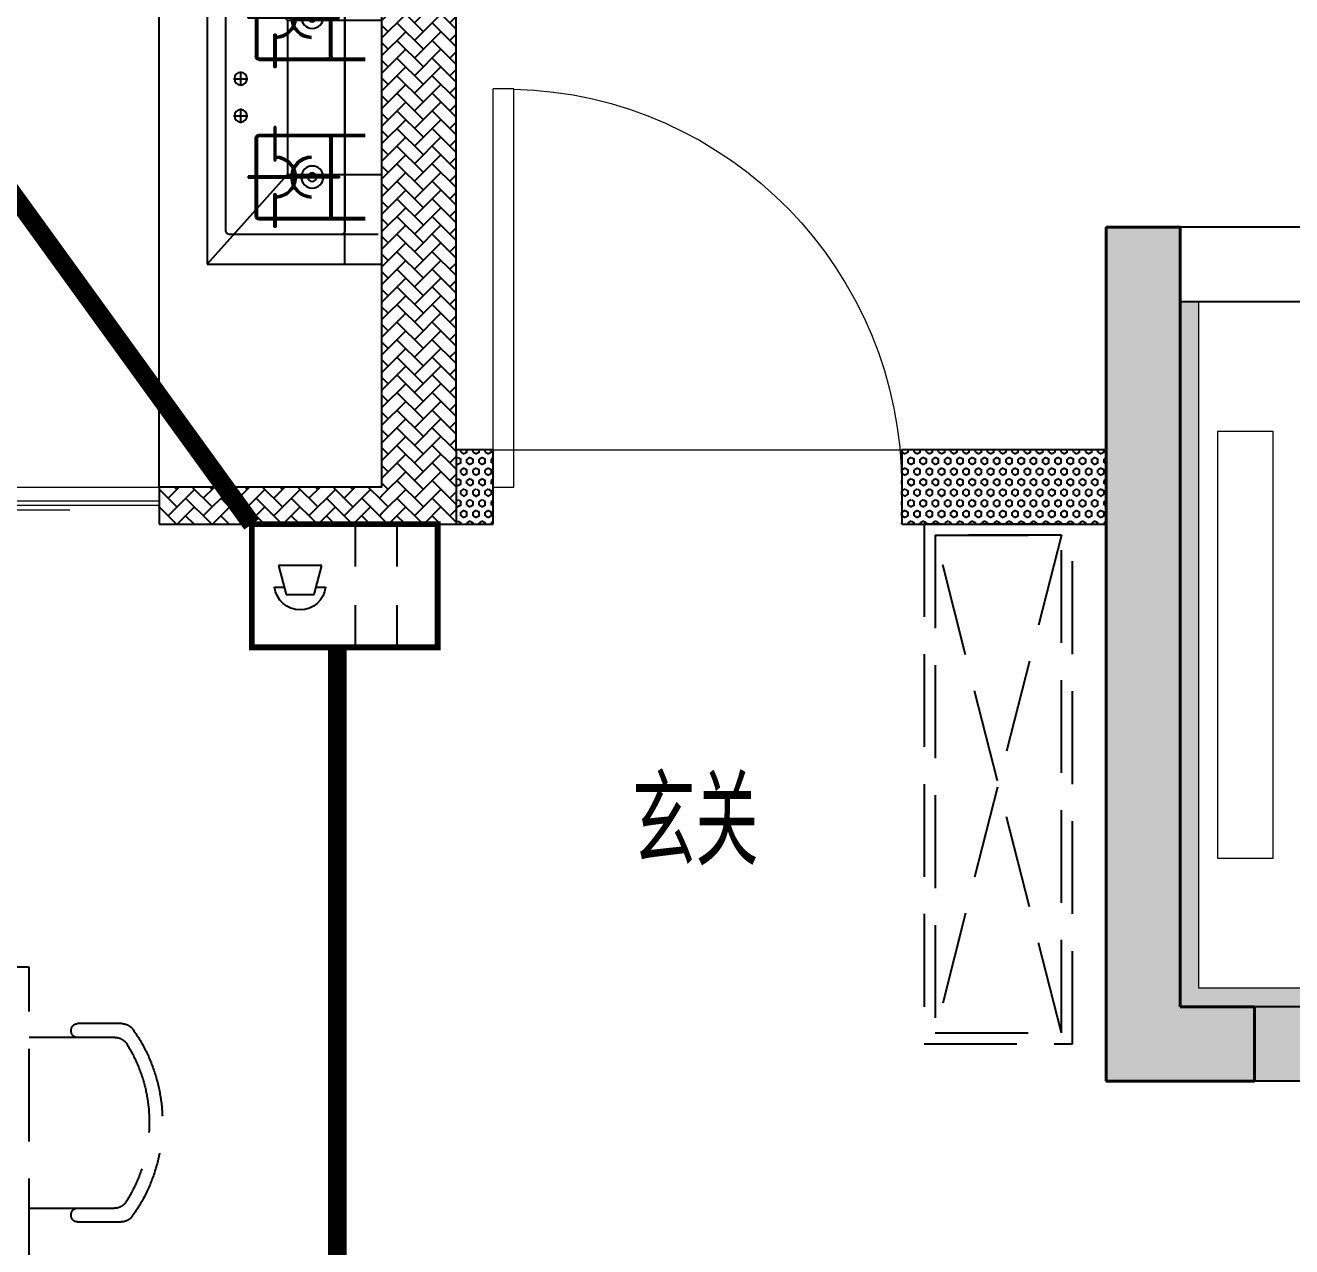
# Model space of a CAD drawing. Extents: x 3753737 to 4713801, y -857380 to 24339.
# Drawn here: x 4242353 to 4245763, y -792982 to -789692 of the extents above; entities that cross this region are included whole.
import ezdxf
from ezdxf.enums import TextEntityAlignment as Align

# ---------------------------------------------------------------- set-up
doc = ezdxf.new("R2010")
doc.units = 0
doc.header["$LTSCALE"] = 1000
doc.header["$MEASUREMENT"] = 0
doc.linetypes.add('A户型$0$DASH', pattern=[0.35, 0.25, -0.1])
doc.layers.get('0').update_dxf_attribs({"linetype": 'CONTINUOUS'})
for name, color, linetype in [('!!电气', 1, 'CONTINUOUS'), ('5fur', 175, 'CONTINUOUS'), ('EQUIP-安防', 3, 'CONTINUOUS'), ('LVTRY', 252, 'CONTINUOUS'), ('WALL', 252, 'CONTINUOUS'), ('WIRE-照明', 2, 'CONTINUOUS'), ('保温', 6, 'CONTINUOUS'), ('建筑-排气道', 252, 'CONTINUOUS')]:
    doc.layers.add(name, color=color, linetype=linetype)
for name, color, linetype, lineweight in [('3.5方案汇报，与郭总、侯月琴确定户型_t8$0$STAIR', 2, 'CONTINUOUS', 18), ('COLUMN', 252, 'CONTINUOUS', 40), ('PUB_HATCH', 8, 'CONTINUOUS', 9), ('PUB_TEXT', 7, 'CONTINUOUS', 20), ('WINDOW', 146, 'CONTINUOUS', 20), ('填充', 251, 'CONTINUOUS', 5), ('平面-空调预留孔', 252, 'CONTINUOUS', 15), ('立面-洞口示意', 252, 'CONTINUOUS', 13)]:
    doc.layers.add(name, color=color, linetype=linetype, lineweight=lineweight)
doc.styles.add('_TEL_DIM', font='SIMPLEX', dxfattribs={"width": 0.8, "height": 3.5, "bigfont": 'HZTXT'})
doc.styles.add('DIM_FONT', font='SIMPLEX', dxfattribs={"width": 0.7, "bigfont": 'GBCBIG'})
doc.styles.get("Standard").update_dxf_attribs({"font": 'gbenor.shx', "bigfont": 'gbcbig.shx'})
pattern_1 = [(90, (0, 0), (-16.49778, 1.010197673501861e-15), [9.525, -19.05]), (210, (0, 0), (8.248889999999996, -14.28749658604684), [9.525, -19.05]), (150, (5.83238038093927e-16, 9.525), (-8.248890000000003, -14.28749658604684), [9.525, -19.05])]
pattern_2 = [(45, (0, 0), (0, 47.41575231924514), [100.584, -33.528]), (135, (23.70786, 23.70786), (3.05311331771918e-15, 47.41575231924513), [100.584, -33.528])]

# ---------------------------------------------------------------- blocks, each defined once
blk = doc.blocks.new('dfgdfgsf')
at = {"layer": '5fur', "color": 252, "linetype": 'A户型$0$DASH'}
for p, q in [((2092291.533499984, -1252357.542387553), (2092411.453266368, -1252357.542387553)), ((2092428.013266368, -1252378.292469392), (2092428.013266368, -1252374.612469392)), ((2092309.426789955, -1252394.852469392), (2092541.574587486, -1252394.852469392)), ((2092541.574587486, -1252854.852469392), (2092311.389874803, -1252854.852469392)), ((2092411.453266368, -1252891.652469392), (2092293.381530715, -1252891.652469392)), ((2092428.013266368, -1252875.092469392), (2092428.013266368, -1252871.412469392))]:
    blk.add_line(p, q, dxfattribs=at)
for points in [[(2089731.574593927, -1252412.189162764), (2089731.574593927, -1251012.189169037), (2090131.576491032, -1251012.189169037), (2090131.576491032, -1252412.189162764)], [(2089761.574593927, -1252382.189162764), (2089761.574593927, -1251042.189169037), (2090101.576491032, -1251042.189169037), (2090101.576491032, -1252382.189162764)], [(2092541.574587486, -1252205.039727125), (2093441.574587486, -1252205.039727125), (2093441.574587486, -1254425.039727125), (2092541.574587486, -1254425.039727125)]]:
    blk.add_lwpolyline(points, close=True, dxfattribs=at)
blk.add_lwpolyline([(2089761.574593927, -1252382.189162764), (2090101.576491032, -1251042.189169037), (2089761.574593927, -1251042.189169037), (2090101.576491032, -1252382.189162764)], dxfattribs=at)
for centre, radius, start, end in [((2092616.821769427, -1252623.295752064), 434.5839883125198, 144.8602936227334, 215.5995607798544), ((2092291.533499984, -1252394.342387554), 36.8, 90, 144.8602936227334), ((2092410.549405145, -1252374.986860969), 17.46787387877194, 1.228123127383116, 87.03395093603103), ((2092411.453266368, -1252378.292469392), 16.56, 270, 0), ((2092616.821769427, -1252623.295752064), 399.0413852635766, 148.058807733434, 212.5233636423179), ((2092309.426789955, -1252431.652469392), 36.8, 90, 148.058807733434), ((2092311.389874803, -1252818.052469392), 36.8, 212.5233636423179, 270), ((2092411.453266368, -1252871.412469392), 16.56, 0, 90), ((2092293.381530715, -1252854.852469392), 36.8, 215.5995607798544, 270), ((2092411.453266368, -1252875.092469392), 16.56, 270, 0)]:
    blk.add_arc(centre, radius, start, end, dxfattribs=at)
blk = doc.blocks.new('GDGDGRD')
at = {"layer": 'PUB_HATCH'}
blk.add_hatch(color=256, dxfattribs=at).paths.add_polyline_path([(434266.5562398317, 293615.3592016752), (434266.5562408888, 291515.3631070085), (434066.556241021, 291515.3631070085), (434066.556241021, 291315.3631070085), (434466.556241021, 291315.3631070085), (434466.5562398317, 293415.3592016752), (434466.5562397161, 293415.3592017007), (434466.556239716, 293615.3590615008)])
at = {"layer": 'COLUMN', "color": 252}
for p, q in [((434266.5562398317, 293615.3592016752), (434266.5562408888, 291515.3631070085)), ((434466.556239716, 293615.3590615008), (434266.5562398317, 293615.3592016752)), ((434466.5562397161, 293415.3592017007), (434466.556239716, 293615.3590615008)), ((434466.556241021, 291315.3631070085), (434466.5562398317, 293415.3592016752)), ((434466.5562398317, 293415.3592016752), (434466.5562397161, 293415.3592017007)), ((434266.5562408888, 291515.3631070085), (434066.556241021, 291515.3631070085)), ((434066.556241021, 291515.3631070085), (434066.556241021, 291315.3631070085)), ((434066.556241021, 291315.3631070085), (434466.556241021, 291315.3631070085))]:
    blk.add_line(p, q, dxfattribs=at)
blk = doc.blocks.new('A-Kitchen-7')
at = {"layer": 'LVTRY'}
for p, q in [((-518.6581278588565, 779.725278688129), (-7.244008776673581, 834.3051076843403)), ((-3.585880917788018, 810.5855355854728), (-515, 756.005706589378)), ((-7.244008776673581, 834.3051076843403), (-3.585880917788018, 810.5855355854728)), ((-515, 756.005706589378), (-518.6581278588565, 779.725278688129)), ((-29.12075551546877, 766.9560861630598), (-35.20590834700852, 806.4126680237241)), ((515, 780), (-5.820766091346741e-11, 780)), ((0, 756.005706589378), (-5.820766091346741e-11, 780)), ((515, 756.005706589378), (515, 780)), ((515, 756.005706589378), (-515, 756.005706589378)), ((-515, 756.005706589378), (-515, 40)), ((-485.6368437646597, 760.5342107040924), (-484.9384396369278, 756.005706589378)), ((-29.12075551543967, 766.9560861630598), (-112.0975807690556, 756.005706589378)), ((515, 40), (515, 756.005706589378)), ((-515, 40), (515, 40))]:
    blk.add_line(p, q, dxfattribs=at)
blk.add_lwpolyline([(-468.9430810984049, 40), (-468.9430810984049, 0), (468.9430810984049, 0), (468.9430810984632, 40)], close=True, dxfattribs=at)
blk = doc.blocks.new('rtyg7uyhg')
at = {"layer": 'LVTRY'}
for p, q in [((193590.3031336021, 45458.1133254503), (193590.3030643982, 45069.47696181395)), ((194234.6213208837, 45488.79502889935), (193620.9849572473, 45488.79513816872)), ((194265.3030643982, 45069.47684161765), (194265.3031336021, 45458.113205254)), ((193896.3984467548, 45429.87059594441), (193857.5823896687, 45326.26016876537)), ((193925.7802168131, 45440.40881343969), (193940.0533153456, 45432.16822680717)), ((193682.3485790417, 45406.97694542356), (193887.8216881326, 45406.97690883528)), ((193875.2965560293, 45316.03289288385), (193945.6178257855, 45401.45376218002)), ((194111.8940335871, 45406.97686893496), (194173.2576699507, 45406.97685800815)), ((193620.9848935069, 45130.84059271414), (193620.9849317512, 45345.61331998683)), ((193857.5823896687, 45326.26016876537), (193875.2965560293, 45316.03289288385)), ((194009.6212953876, 45345.61325078298), (194009.6212571432, 45130.84052351015)), ((194050.5303480524, 45130.84051622554), (194050.5303862967, 45345.61324349836)), ((194234.6212953876, 45345.61321071758), (194234.6212571432, 45130.84048344476)), ((193948.2576098526, 45069.47689807355), (193682.3485189436, 45069.47694542356)), ((194173.2576098526, 45069.47685800816), (194111.893973489, 45069.47686893508)), ((193620.9848771165, 45038.79513816872), (194234.621240753, 45038.79502889935))]:
    blk.add_line(p, q, dxfattribs=at)
for centre, radius in [((193866.4394935961, 45437.65873082454), 20.45454545454545), ((193989.1667663234, 45437.6587089707), 20.45454545454545), ((194070.9849481416, 45437.65869440146), 20.45454545454545), ((193815.3030944472, 45238.22692174855), 25.56818181818182), ((194137.4621853563, 45238.2268643822), 25.56818181818182)]:
    blk.add_circle(centre, radius, dxfattribs=at)
for centre, radius, start, end in [((193620.9849517839, 45458.11331998683), 30.68181818181818, 89.99998979807194, 179.9999897972382), ((194234.6213154203, 45458.11321071746), 30.68181818181818, 359.9999897972382, 89.99998979807194), ((193915.5529409315, 45422.69466753349), 20.45454545454545, 59.99998980057491, 159.4623117970261), ((193929.8260394641, 45414.45408090108), 20.45454545454545, 320.5376677968172, 59.99998980057491), ((193682.3485681149, 45345.61330905991), 61.36363636363636, 89.99998979807194, 179.9999897972382), ((193948.2576590239, 45345.6132617099), 61.36363636363636, 359.9999897972382, 89.99998979807194), ((194111.8940226603, 45345.61323257144), 61.36363636363636, 89.99998979807194, 179.9999897972382), ((194173.2576590239, 45345.6132216445), 61.36363636363636, 359.9999897972382, 89.99998979807194), ((193682.3485298705, 45130.84058178721), 61.36363636363636, 179.9999897972382, 269.9999897980719), ((193948.2576207797, 45130.8405344372), 61.36363636363636, 269.9999897980719, 359.9999897972382), ((194111.893984416, 45130.84050529861), 61.36363636363636, 179.9999897972382, 269.9999897980719), ((194173.2576207797, 45130.84049437181), 61.36363636363636, 269.9999897980719, 359.9999897972382), ((193620.9848825799, 45069.47695635049), 30.68181818181818, 179.9999897972382, 269.9999897980719), ((194234.6212462163, 45069.47684708112), 30.68181818181818, 269.9999897980719, 359.9999897972382)]:
    blk.add_arc(centre, radius, start, end, dxfattribs=at)
at = {"layer": 'LVTRY', "style": 'DIM_FONT', "width": 0.8, "flags": 9}
for tag in ['XSIZE', 'YSIZE']:
    blk.add_attdef(tag, (193927.8031388824, 45487.7665121054), '', height=0.5, rotation=89.99998979807198, dxfattribs=at)
blk = doc.blocks.new('FRSDFDGDGDRGDR')
at = {"layer": '平面-空调预留孔', "color": 252}
for p, q in [((699612.3179923807, 775043.9561356568), (699612.3179923807, 775441.1561356868)), ((699618.9179923869, 775447.756135683), (699746.3179923192, 775447.756135683)), ((699746.3179923192, 775447.756135683), (699746.3179923192, 775355.3561357355)), ((699719.9179922946, 775342.156135743), (699719.9179922946, 775142.9561356006)), ((699726.5179923008, 775348.7561357393), (699739.7179923131, 775348.7561357393)), ((699726.5179923008, 775136.3561356043), (699739.7179923131, 775136.3561356043)), ((699746.3179923192, 775129.7561356081), (699746.3179923192, 775037.3561356605)), ((699746.3179923192, 775037.3561356605), (699618.9179923869, 775037.3561356605))]:
    blk.add_line(p, q, dxfattribs=at)
blk.add_lwpolyline([(699766.1179923377, 775166.7161355871), (699792.5179923623, 775153.5161355946), (699792.5179923623, 775057.1561356493), (699766.1179923377, 775043.9561356568), (699766.1179923377, 775017.5561356718), (699618.9179923869, 775017.5561356718, -0.4142135623730951), (699592.5179923623, 775043.9561356568), (699592.5179923623, 775441.1561356868, -0.4142135623730951), (699618.9179923869, 775467.5561356718), (699766.1179923377, 775467.5561356718), (699766.1179923377, 775441.1561356868), (699792.5179923623, 775427.9561356943), (699792.5179923623, 775331.596135749), (699766.1179923377, 775318.3961357565)], format="xyb", close=True, dxfattribs=at)
for centre, radius in [((699739.7179923131, 775331.596135749), 10.55999999400228), ((699739.7179923131, 775243.1561357992), 15.83999999100342), ((699739.7179923131, 775153.5161355946), 10.55999999400228)]:
    blk.add_circle(centre, radius, dxfattribs=at)
for centre, radius, start, end in [((699618.917992382, 775441.1561356819), 6.600000001199078, 89.99999995997936, 179.9999999533093), ((699726.5179922959, 775342.1561357381), 6.600000001199078, 89.99999995997936, 179.9999999533093), ((699739.717992318, 775355.3561357405), 6.600000001206354, 269.9999999599793, 359.9999999533093), ((699726.5179922959, 775142.9561356056), 6.600000001199078, 180.0000000400206, 270.0000000533608), ((699739.717992318, 775129.7561356032), 6.600000001206354, 4.002063966804346e-08, 90.00000005336085), ((699618.917992382, 775043.9561356618), 6.600000001199078, 180.0000000400206, 270.0000000533608)]:
    blk.add_arc(centre, radius, start, end, dxfattribs=at)
blk = doc.blocks.new('*U152')
h = blk.add_hatch(color=5)
h.set_gradient(color1=(0, 0, 255), rotation=180, tint=1)
h.paths.add_polyline_path([(3.524958103184869e-15, -2.819966482547906e-15), (-6.350000000000009, -6.349999999999992), (-6.350000000000001, -2.159000000000014), (-15, -2.158999999999999), (-14.99999999999999, 2.159000000000044), (-6.349999999999993, 2.159000000000029), (-6.349999999999985, 6.350000000000009)])
at = {"color": 0, "linetype": 'Continuous'}
blk.add_lwpolyline([(3.524958103184869e-15, -2.819966482547906e-15), (-6.350000000000009, -6.349999999999992), (-6.350000000000001, -2.159000000000014), (-15, -2.158999999999999), (-14.99999999999999, 2.159000000000044), (-6.349999999999993, 2.159000000000029), (-6.349999999999985, 6.350000000000009)], close=True, dxfattribs=at)
blk = doc.blocks.new('VXCVXVXVDXVDX')
at = {"layer": 'PUB_HATCH'}
blk.add_hatch(color=252, dxfattribs=at).paths.add_polyline_path([(436751.5694273568, 295600.3626172644), (436751.5694273568, 295330.3626172644), (436646.5694273568, 295330.3626172644), (436646.5694273568, 295345.3626172644), (436716.5694273568, 295345.3626172644), (436736.5694273568, 295365.3626172644), (436736.5694273568, 295565.3626172644), (436716.5694273568, 295585.3626172644), (436466.5694273568, 295585.3626172644), (436446.5694273568, 295565.3626172644), (436446.5694273568, 295365.3626172644), (436466.5694273568, 295345.3626172644), (436536.5694273568, 295345.3626172644), (436536.5694273568, 295330.3626172644), (436431.5694273568, 295330.3626172644), (436431.5694273568, 295600.3626172644)])
at = {"layer": 'LVTRY', "color": 252}
for p, q in [((436536.5694273568, 295345.3626172644), (436536.5694273568, 295330.3626172644)), ((436646.5694273568, 295345.3626172644), (436646.5694273568, 295330.3626172644)), ((436416.5788132118, 294415.3626137216), (436886.7882998344, 294415.3626137216)), ((436516.578813212, 293515.3626137216), (436516.578813212, 294415.3626137216)), ((436670.8481987689, 294172.406880383), (436886.7882998344, 294415.3626137216)), ((436886.7882998344, 294415.3626137216), (436886.7882998344, 293515.3626137216)), ((436826.5788132118, 294335.3626137216), (436426.5788132118, 294335.3626137218)), ((436516.578813212, 294325.3626137218), (436516.5788132122, 293605.3626137216)), ((436836.5788132118, 293605.3626137216), (436836.5788132118, 294325.3626137216)), ((436461.5788132118, 294295.3626137219), (436746.5788132118, 294295.3626137218)), ((436461.5788132118, 294290.3626137219), (436746.5788132118, 294290.3626137218)), ((436551.578813212, 294075.3626137218), (436551.578813212, 294285.3626137219)), ((436556.578813212, 294075.3626137218), (436556.578813212, 294285.3626137219)), ((436701.8288132122, 294225.3626137218), (436701.8288132122, 294315.3626137219)), ((436701.8288132122, 294315.3626137219), (436706.3288132122, 294315.3626137219)), ((436706.3288132122, 294315.3626137219), (436706.3288132122, 294225.3626137218)), ((436751.5788132118, 294285.3626137218), (436751.5788132118, 294075.3626137218)), ((436756.5788132118, 294285.3626137218), (436756.5788132118, 294075.3626137218)), ((436706.3288132122, 294225.3626137218), (436701.8288132122, 294225.3626137218)), ((436531.5788132122, 294182.612613722), (436659.0788132122, 294182.612613722)), ((436531.5788132122, 294178.112613722), (436531.5788132122, 294182.612613722)), ((436776.5788132115, 294182.612613722), (436649.0788132115, 294182.612613722)), ((436649.0788132115, 294182.612613722), (436649.0788132115, 294178.112613722)), ((436659.0788132122, 294182.612613722), (436659.0788132122, 294178.112613722)), ((436776.5788132115, 294178.112613722), (436776.5788132115, 294182.612613722)), ((436416.5788132118, 294172.406880383), (436670.8481987689, 294172.406880383)), ((436516.578813212, 293757.3083375058), (436516.578813212, 294172.406880383)), ((436659.0788132122, 294178.112613722), (436531.5788132122, 294178.112613722)), ((436649.0788132115, 294178.112613722), (436776.5788132115, 294178.112613722)), ((436670.8481987689, 294172.406880383), (436670.8481987689, 293757.3083375058)), ((436706.3288132122, 294135.3626137218), (436701.8288132122, 294135.3626137218)), ((436701.8288132122, 294135.3626137218), (436701.8288132122, 294045.3626137216)), ((436706.3288132122, 294045.3626137216), (436706.3288132122, 294135.3626137218)), ((436746.5788132118, 294070.3626137218), (436461.5788132118, 294070.3626137218)), ((436746.5788132118, 294065.3626137218), (436461.5788132118, 294065.3626137218)), ((436701.8288132122, 294045.3626137216), (436706.3288132122, 294045.3626137216)), ((436815.9756168248, 294015.3626137216), (436777.1820095973, 294015.3626137216)), ((436796.5788132118, 293995.9658101086), (436796.5788132118, 294034.7594173361)), ((436815.9756168248, 293915.3626137216), (436777.1820095973, 293915.3626137216)), ((436796.5788132118, 293895.9658101086), (436796.5788132118, 293934.7594173361)), ((436701.8288132122, 293795.3626137216), (436701.8288132122, 293885.3626137216)), ((436701.8288132122, 293885.3626137216), (436706.3288132122, 293885.3626137216)), ((436706.3288132122, 293885.3626137216), (436706.3288132122, 293795.3626137216)), ((436746.5788132118, 293865.3626137216), (436461.5788132118, 293865.3626137216)), ((436746.5788132118, 293860.3626137216), (436461.5788132118, 293860.3626137216)), ((436551.578813212, 293855.3626137216), (436551.578813212, 293645.3626137215)), ((436556.578813212, 293855.3626137216), (436556.578813212, 293645.3626137215)), ((436751.5788132118, 293645.3626137216), (436751.5788132118, 293855.3626137216)), ((436756.5788132118, 293645.3626137216), (436756.5788132118, 293855.3626137216)), ((436706.3288132122, 293795.3626137216), (436701.8288132122, 293795.3626137216)), ((436670.8481987689, 293757.3083375058), (436416.5788132118, 293757.3083375058)), ((436659.0788132122, 293752.6126137214), (436531.5788132122, 293752.6126137214)), ((436531.5788132122, 293752.6126137214), (436531.5788132122, 293748.1126137214)), ((436531.5788132122, 293748.1126137214), (436659.0788132122, 293748.1126137214)), ((436649.0788132115, 293748.1126137214), (436649.0788132115, 293752.6126137214)), ((436649.0788132115, 293752.6126137214), (436776.5788132115, 293752.6126137214)), ((436776.5788132115, 293748.1126137214), (436649.0788132115, 293748.1126137214)), ((436659.0788132122, 293748.1126137214), (436659.0788132122, 293752.6126137214)), ((436886.7882998344, 293515.3626137216), (436670.8481987689, 293757.3083375058)), ((436776.5788132115, 293752.6126137214), (436776.5788132115, 293748.1126137214)), ((436706.3288132122, 293705.3626137216), (436701.8288132122, 293705.3626137216)), ((436701.8288132122, 293705.3626137216), (436701.8288132122, 293615.3626137216)), ((436706.3288132122, 293615.3626137216), (436706.3288132122, 293705.3626137216)), ((436461.5788132118, 293640.3626137215), (436746.5788132118, 293640.3626137216)), ((436461.5788132118, 293635.3626137215), (436746.5788132118, 293635.3626137216)), ((436701.8288132122, 293615.3626137216), (436706.3288132122, 293615.3626137216)), ((436426.578813212, 293595.3626137216), (436826.5788132118, 293595.3626137216)), ((436886.7882998344, 293515.3626137216), (436416.5788132118, 293515.3626137216))]:
    blk.add_line(p, q, dxfattribs=at)
for points in [[(436416.5694273568, 295615.3626172644), (436766.5694273568, 295615.3626172644), (436766.5694273568, 295315.3626172644), (436416.5694273568, 295315.3626172644)], [(436431.5694273568, 295600.3626172644), (436751.5694273568, 295600.3626172644), (436751.5694273568, 295330.3626172644), (436431.5694273568, 295330.3626172644)], [(436716.5694273568, 295345.3626172644), (436466.5694273568, 295345.3626172644), (436446.5694273568, 295365.3626172644), (436446.5694273568, 295565.3626172644), (436466.5694273568, 295585.3626172644), (436716.5694273568, 295585.3626172644), (436736.5694273568, 295565.3626172644), (436736.5694273568, 295365.3626172644), (436716.5694273568, 295345.3626172644)]]:
    blk.add_lwpolyline(points, close=True, dxfattribs=at)
blk.add_lwpolyline([(437016.5794646026, 292915.3634144634), (437016.5779587863, 295015.3630851463), (438516.5701812393, 295015.3630842563), (438516.5701812393, 293789.3634144615)], dxfattribs=at)
for centre, radius in [((436604.0788132118, 294180.3626137218), 29.7), ((436604.0788132118, 294180.3626137218), 11.7), ((436796.5788132118, 294015.3626137216), 16.99680361435897), ((436796.5788132118, 293915.3626137216), 16.99680361435897), ((436604.0788132118, 293750.3626137216), 29.7), ((436604.0788132118, 293750.3626137216), 11.7)]:
    blk.add_circle(centre, radius, dxfattribs=at)
for centre, radius, start, end in [((436526.578813212, 294325.3626137218), 10, 90, 180), ((436826.5788132118, 294325.3626137216), 10, 7.016709298534877e-15, 90), ((436561.578813212, 294285.3626137219), 10, 90, 180), ((436561.578813212, 294285.3626137219), 5, 90, 180), ((436746.5788132118, 294285.3626137218), 10, 7.016709298534877e-15, 90), ((436746.5788132118, 294285.3626137218), 5, 7.016709298534877e-15, 90), ((436604.0788132118, 294180.3626137218), 56.7, 2.274239184344274, 87.72576081585402), ((436604.0788132118, 294180.3626137218), 52.2, 2.470411041799992, 87.52958895835616), ((436704.078813212, 294180.3626137218), 56.7, 92.27423918414597, 177.7257608156557), ((436704.078813212, 294180.3626137218), 52.2, 92.47041104164384, 177.5295889582), ((436604.0788132118, 294180.3626137218), 56.7, 272.274239184146, 357.7257608156558), ((436604.0788132118, 294180.3626137218), 52.2, 272.4704110416438, 357.5295889582), ((436704.078813212, 294180.3626137218), 56.7, 182.2742391843443, 267.725760815854), ((436704.078813212, 294180.3626137218), 52.2, 182.4704110418, 267.5295889583562), ((436561.578813212, 294075.3626137218), 10, 180, 270), ((436561.578813212, 294075.3626137218), 5, 180, 270), ((436746.5788132118, 294075.3626137218), 5, 270, 7.016709298534877e-15), ((436746.5788132118, 294075.3626137218), 10, 270, 7.016709298534877e-15), ((436561.578813212, 293855.3626137216), 10, 90, 180), ((436561.578813212, 293855.3626137216), 5, 90, 180), ((436746.5788132118, 293855.3626137216), 10, 7.016709298534877e-15, 90), ((436746.5788132118, 293855.3626137216), 5, 7.016709298534877e-15, 90), ((436604.0788132118, 293750.3626137216), 56.7, 2.274239184344274, 87.72576081585402), ((436704.078813212, 293750.3626137216), 56.7, 92.27423918414597, 177.7257608156557), ((436604.0788132118, 293750.3626137216), 52.2, 2.470411041799992, 87.52958895835616), ((436704.078813212, 293750.3626137216), 52.2, 92.47041104164384, 177.5295889582), ((436604.0788132118, 293750.3626137216), 56.7, 272.274239184146, 357.7257608156558), ((436604.0788132118, 293750.3626137216), 52.2, 272.4704110416438, 357.5295889582), ((436704.078813212, 293750.3626137216), 56.7, 182.2742391843443, 267.725760815854), ((436704.078813212, 293750.3626137216), 52.2, 182.4704110418, 267.5295889583562), ((436561.578813212, 293645.3626137215), 10, 180, 270), ((436561.578813212, 293645.3626137215), 5, 180, 270), ((436746.5788132118, 293645.3626137216), 5, 270, 7.016709298534877e-15), ((436746.5788132118, 293645.3626137216), 10, 270, 7.016709298534877e-15), ((436526.5788132122, 293605.3626137216), 10, 180, 270), ((436826.5788132118, 293605.3626137216), 10, 270, 7.016709298534877e-15)]:
    blk.add_arc(centre, radius, start, end, dxfattribs=at)
at = {"layer": '立面-洞口示意', "color": 252}
blk.add_lwpolyline([(436416.5694273568, 295615.3626172644), (436645.121364471, 295521.4132340075), (436766.5694273568, 295315.3626172644)], dxfattribs=at)
at = {"color": 252, "rotation": 90}
blk.add_blockref('FRSDFDGDGDRGDR', (1212534.134853216, -404177.1549065949), dxfattribs=at)
at = {"color": 252, "xscale": -1}
blk.add_blockref('rtyg7uyhg', (632006.8818456081, 250026.5681428527), dxfattribs=at)
at = {"layer": 'LVTRY', "color": 252, "extrusion": (0, 0, -1), "xscale": -0.7999999999883585, "yscale": 0.7999999999883585, "zscale": -0.7999999999883585, "rotation": 270}
blk.add_blockref('A-Kitchen-7', (-439116.570181246, 293377.3634144608), dxfattribs=at)
at = {"layer": '建筑-排气道', "color": 252, "extrusion": (0, 0, -1), "xscale": 5, "yscale": 5, "zscale": -5, "rotation": 90}
blk.add_blockref('*U152', (-436581.666374882, 295283.0503464902), dxfattribs=at)
blk = doc.blocks.new('VXVXVXDVXDVXVDX')
at = {"layer": '保温', "linetype": 'ByBlock', "ltscale": 10}
h = blk.add_hatch(dxfattribs=at)
h.set_pattern_fill('AR-HBONE', color=251, scale=55)
h.set_pattern_definition(pattern_2)
h.paths.add_polyline_path([(436416.5558995031, 294915.3631572535), (436216.5779397453, 294915.3631572578), (436216.5779792742, 292815.3647226786), (436416.5559390341, 292815.2059150265)])
at = {"layer": '保温', "linetype": 'Continuous', "ltscale": 10}
h = blk.add_hatch(dxfattribs=at)
h.set_pattern_fill('HEX', color=251, scale=10, angle=90, style=0)
h.set_pattern_definition(pattern_1)
h.paths.add_polyline_path([(435016.5779792558, 292815.3639125522), (435016.5779383158, 293015.3622759465), (434466.5562220896, 293015.3622677507), (434466.5562630296, 292815.3639043564)])
h = blk.add_hatch(dxfattribs=at)
h.set_pattern_fill('HEX', color=251, scale=10, angle=90, style=0)
h.set_pattern_definition(pattern_1)
h.paths.add_polyline_path([(436216.5779792472, 292815.363310201), (436216.5779383072, 293015.3616735953), (436116.5779383073, 293015.3622759249), (436116.5779792473, 292815.3639125307)])
at = {"layer": '保温', "linetype": 'ByBlock', "ltscale": 10}
h = blk.add_hatch(dxfattribs=at)
h.set_pattern_fill('AR-HBONE', color=251, scale=55)
h.set_pattern_definition(pattern_2)
h.paths.add_polyline_path([(437016.5794850799, 292815.3639125307), (437016.5794646212, 292915.3630901581), (436416.577958781, 292915.3630820104), (436416.5779792398, 292815.3639043829)])
at = {"layer": '保温', "linetype": 'Continuous', "ltscale": 10}
h = blk.add_hatch(dxfattribs=at)
h.set_pattern_fill('HEX', color=251, scale=10, angle=90, style=0)
h.set_pattern_definition(pattern_1)
h.paths.add_polyline_path([(434066.5562636866, 291315.3631071998), (434066.5562227457, 291515.3614566755), (432166.5562227249, 291515.364729858), (432166.5562636657, 291315.3663803823)])
at = {"layer": '保温', "color": 251, "linetype": 'ByBlock', "ltscale": 10}
blk.add_line((436216.5779587697, 293015.3630860929), (436216.5779587689, 292815.3630860727), dxfattribs=at)
blk = doc.blocks.new('$DorLib2D$00000001')
for p, q in [((0.45, 0.9750000000000001), (0.5000000000000002, 0.9750000000000001)), ((0.45, 0), (0.45, 0.9750000000000001)), ((0.5, 0), (0.5, 0.9750000000000001)), ((0.5, 0), (0.45, 0))]:
    blk.add_line(p, q)
at = {"lineweight": 13}
blk.add_arc((0.475, 0), 0.975, 91.4692835813538, 180, dxfattribs=at)
blk = doc.blocks.new('$DorLib2D$00000131')
at = {"color": 0, "linetype": 'Continuous'}
for p, q in [((0.1499999999999986, 0.125), (0.2319490472796595, 0.1972603196398666)), ((0.2319490472796595, 0.1972603196398666), (0.2319490472796595, 0.125)), ((-0.5000000000000018, 0.125), (-0.5000000000000018, 0)), ((0.01924398772366409, 0.125), (-0.5000000000000018, 0.125)), ((0.01924398772366409, 0), (0.01924398772366409, 0.125)), ((0.3499999999999979, 0.125), (0.1499999999999986, 0.125)), ((-0.5000000000000018, 0), (0.01924398772366409, 0)), ((-0.02399022376360094, 0), (0.4999999999999982, 0)), ((-0.02399022376360094, -0.125), (-0.02399022376360094, 0)), ((0.4999999999999982, 0), (0.4999999999999982, -0.125)), ((-0.3500000000000014, -0.125), (-0.1500000000000021, -0.125)), ((-0.2319490472796648, -0.1972603196398666), (-0.2319490472796648, -0.125)), ((-0.1500000000000021, -0.125), (-0.2319490472796648, -0.1972603196398666)), ((0.4999999999999982, -0.125), (-0.02399022376360094, -0.125))]:
    blk.add_line(p, q, dxfattribs=at)
blk = doc.blocks.new('A$C100F5A36')
at = {"layer": '填充'}
h = blk.add_hatch(dxfattribs=at)
h.set_pattern_fill('隔热材料02', color=252, scale=100, style=0)
h.set_pattern_definition([(0, (-1149905.931435587, -622721.0307214346), (0, 50), []), (0, (-1149905.931435587, -622704.3642214346), (0, 50), []), (270, (-1149862.189935587, -622695.7329714345), (50, -9.184850993605149e-15), [5.01775, -44.98225]), (270, (-1149899.648685587, -622695.7329714345), (50, -9.184850993605149e-15), [5.01775, -44.98225]), (90, (-1149874.136935587, -622729.6619714345), (-50, 3.061616997868383e-15), [5.01775, -44.98225]), (90, (-1149887.701935587, -622729.6619714345), (-50, 3.061616997868383e-15), [5.01775, -44.98225]), (180, (-1149855.907185587, -622737.6974714345), (-6.123233995736766e-15, -50), [50.02425, 0.02425]), (135, (-1149869.864435587, -622735.1887214344), (2.775557561562891e-15, 49.99987405109137), [4.268000000000001, -66.44274999999999]), (116.56505, (-1149822.882435587, -622732.1707214345), (0.0001128305918363104, 49.99993342107836), [2.804999999999993, -108.9984999999998]), (116.56505, (-1149872.882435587, -622732.1707214345), (0.0001128305918363104, 49.99993342107836), [2.804999999999993, -108.9984999999998]), (153.43495, (-1149814.846935587, -622737.6974714345), (-0.0001128305918057793, 49.99993342107837), [5.609999999999999, -106.1935]), (153.43495, (-1149864.846935587, -622737.6974714345), (-0.0001128305918057793, 49.99993342107837), [5.609999999999999, -106.1935]), (63.43495000000001, (-1149824.136935587, -622724.6442214346), (-0.0001128305918307593, 49.99993342107837), [26.714, -85.0895]), (63.43495000000001, (-1149874.136935587, -622724.6442214346), (-0.0001128305918307593, 49.99993342107837), [26.714, -85.0895]), (116.56505, (-1149812.189935587, -622695.7329714345), (0.0001128305918363104, 49.99993342107836), [2.804999999999993, -108.9984999999998]), (116.56505, (-1149862.189935587, -622695.7329714345), (0.0001128305918363104, 49.99993342107836), [2.804999999999993, -108.9984999999998]), (135, (-1149863.444435587, -622693.2242214344), (2.775557561562891e-15, 49.99987405109137), [4.268000000000001, -66.44274999999999]), (153.43495, (-1149816.462435587, -622690.2062214345), (-0.0001128305918057793, 49.99993342107837), [5.609999999999999, -106.1935]), (153.43495, (-1149866.462435587, -622690.2062214345), (-0.0001128305918057793, 49.99993342107837), [5.609999999999999, -106.1935]), (45, (-1149898.394185587, -622693.2242214344), (0, 49.99987405109137), [4.268000000000001, -66.44274999999999]), (63.43495000000001, (-1149849.648685587, -622695.7329714345), (-0.0001128305918307593, 49.99993342107837), [2.805, -108.9985]), (63.43495000000001, (-1149899.648685587, -622695.7329714345), (-0.0001128305918307593, 49.99993342107837), [2.805, -108.9985]), (26.56505, (-1149845.376435587, -622690.2062214345), (0.0001128305918307593, 49.99993342107837), [5.609999999999999, -106.1935]), (26.56505, (-1149895.376435587, -622690.2062214345), (0.0001128305918307593, 49.99993342107837), [5.609999999999999, -106.1935]), (116.56505, (-1149837.701935587, -622724.6442214346), (0.0001128305918363104, 49.99993342107836), [26.71399999999995, -85.0894999999998]), (116.56505, (-1149887.701935587, -622724.6442214346), (0.0001128305918363104, 49.99993342107836), [26.71399999999995, -85.0894999999998]), (45, (-1149891.974185587, -622735.1887214344), (0, 49.99987405109137), [4.268000000000001, -66.44274999999999]), (63.43495000000001, (-1149838.956185587, -622732.1707214345), (-0.0001128305918307593, 49.99993342107837), [2.805, -108.9985]), (63.43495000000001, (-1149888.956185587, -622732.1707214345), (-0.0001128305918307593, 49.99993342107837), [2.805, -108.9985]), (26.56505, (-1149846.991935587, -622737.6974714345), (0.0001128305918307593, 49.99993342107837), [5.609999999999999, -106.1935]), (26.56505, (-1149896.991935587, -622737.6974714345), (0.0001128305918307593, 49.99993342107837), [5.609999999999999, -106.1935])])
h.paths.add_polyline_path([(48202.46588815004, -12082.39991772058), (48152.46588815004, -12082.39991772221), (48152.46588821756, -13982.39991774224), (50452.46588822734, -13982.39991772431), (50452.46588825388, -12082.39991772105), (50402.46588825388, -12082.39991772175), (50402.46588822827, -13932.39991772734), (48202.46588821616, -13932.39991774177)])
at = {"layer": '3.5方案汇报，与郭总、侯月琴确定户型_t8$0$STAIR', "color": 252}
blk.add_lwpolyline([(48402.46559154661, -13582.39991763607), (48402.46559154661, -12432.3999176356), (48252.46559154382, -12432.3999176356), (48252.46559154382, -13582.39991763607)], close=True, dxfattribs=at)
at = {"layer": 'WALL', "color": 252}
for p, q in [((46002.46663448677, -12582.39992491612), (46002.46663445793, -10382.39991762131)), ((46202.46663448549, -12482.39992491401), (46202.46663445926, -10482.38490442365)), ((47952.46588817742, -11882.39991774365), (47952.46588817742, -12482.39992489541)), ((48752.4655915378, -11882.39991774365), (47952.46588817742, -11882.39991774365)), ((48152.46588817744, -12082.3999177436), (48152.46588817751, -12582.39992489433)), ((48152.46588817744, -12082.3999177436), (48752.4655915378, -12082.39991774358)), ((46302.46663448153, -12482.399924913), (46202.46663448549, -12482.39992491401)), ((46302.46663448365, -12682.3999249129), (46302.46663448153, -12482.399924913)), ((47952.46588817742, -12482.39992489541), (47402.46663448153, -12482.39992490131)), ((47402.46663448153, -12482.39992490131), (47402.46663448365, -12682.39992490122)), ((46002.46663448677, -12582.39992491612), (45402.46512864948, -12582.39992492254)), ((45402.46512864948, -12582.39992492254), (45402.46512865055, -12682.39992492252)), ((48152.46588817751, -12582.39992489433), (48152.46588817751, -13982.39991774315)), ((45402.46512865055, -12682.39992492252), (46102.46663448786, -12682.39992491505)), ((46102.46663448786, -12682.39992491505), (46302.46663448365, -12682.3999249129)), ((47402.46663448365, -12682.39992490122), (47952.46588817751, -12682.39992489541)), ((47952.46588817751, -12682.39992489541), (47952.4658881775, -14182.39991774367)), ((50452.46588587796, -13982.39991773758), (48152.46588817751, -13982.39991774315)), ((50552.48835245018, -14182.39991773737), (47952.4658881775, -14182.39991774367))]:
    blk.add_line(p, q, dxfattribs=at)
at = {"layer": 'WINDOW', "color": 252}
for p, q in [((46302.46663448156, -12482.39992491292), (47402.46663448156, -12482.39992490124)), ((43802.46512864943, -12582.39992493953), (45402.46512864943, -12582.3999249225))]:
    blk.add_line(p, q, dxfattribs=at)
at = {"layer": '填充', "color": 252}
blk.add_lwpolyline([(48202.46588815004, -12082.39991772058), (48152.46588815004, -12082.39991772221), (48152.46588821756, -13982.39991774224), (50452.46588822734, -13982.39991772431), (50452.46588825388, -12082.39991772105), (50402.46588825388, -12082.39991772175), (50402.46588822827, -13932.39991772734), (48202.46588821616, -13932.39991774177)], close=True, dxfattribs=at)
at = {"color": 252, "xscale": -1}
for name in ['GDGDGRD', 'VXVXVXDVXDVXVDX', 'VXCVXVXVDXVDX']:
    blk.add_blockref(name, (482419.0445932513, -305497.7630110036), dxfattribs=at)
at = {"layer": 'WINDOW', "color": 252}
for name, p, xscale, yscale, zscale, rotation in [('$DorLib2D$00000001', (46852.46663448262, -12582.39992490708), -1100, 1100, -1100, 6.088612444984963e-10), ('$DorLib2D$00000131', (44602.46512864996, -12632.39992493102), -1600, 100, -1600, 6.098381566229139e-10)]:
    blk.add_blockref(name, p, dxfattribs=dict(at, xscale=xscale, yscale=yscale, zscale=zscale, rotation=rotation))
at = {"layer": 'WINDOW', "color": 252, "xscale": -1}
blk.add_blockref('dfgdfgsf', (2137594.040481746, 1238329.789241821), dxfattribs=at)
at = {"layer": 'PUB_TEXT', "color": 252}
blk.add_text('玄关', height=236.3120567375886, dxfattribs=at).set_placement((46676.64337422512, -13601.76301100361))
blk = doc.blocks.new('$equip$00002628')
at = {"linetype": 'Continuous'}
for p, q in [((-0.624999999998181, 0.4150000000045111), (0.625000000001819, 0.4150000000045111)), ((-0.624999999998181, -0.4150000000045111), (-0.624999999998181, 0.4150000000045111)), ((0.07074779736467462, 0.1292446097322681), (0.07074779736467462, 0.4150000000045111)), ((0.3500291924156045, 0.1292446097322681), (0.3500291924156045, 0.4150000000045111)), ((0.625000000001819, 0.4150000000045111), (0.625000000001819, -0.4150000000045111)), ((-0.4717313354612998, 0.009603462141967611), (-0.4090194958534994, 0.009603462141967611)), ((-0.4457289298279647, -0.1375965378647379), (-0.3945289298262651, 0.05760346212991863)), ((-0.3945289298262651, 0.05760346212991863), (-0.3945289298262651, 0.05760346212991863)), ((-0.3945289298262651, 0.05760346212991863), (-0.2057289298081741, 0.05760346212991863)), ((-0.2057289298081741, 0.05760346212991863), (-0.1545289298064745, -0.1375965378647379)), ((-0.1912383637663879, 0.009603462141967611), (-0.1285265242022433, 0.009603462141967611)), ((-0.1545289298064745, -0.1375965378647379), (-0.4457289298279647, -0.1375965378647379)), ((0.07074779736467462, -0.4150000000045111), (0.07074779736467462, -0.1292446097468201)), ((0.3500291924156045, -0.4150000000045111), (0.3500291924156045, -0.1292446097468201)), ((0.625000000001819, -0.4150000000045111), (-0.624999999998181, -0.4150000000045111))]:
    blk.add_line(p, q, dxfattribs=at)
at = {"const_width": 0.04}
blk.add_lwpolyline([(-0.624999999998181, 0.4150000000045111), (0.625000000001819, 0.4150000000045111), (0.625000000001819, -0.4150000000045111), (-0.624999999998181, -0.4150000000045111), (-0.624999999998181, 0.4150000000045111), (0.625000000001819, 0.4150000000045111)], dxfattribs=at)
at = {"linetype": 'Continuous'}
blk.add_arc((-0.3001289298244956, -0.01143547351603047), 0.1728873113639825, 6.989740462788838, 173.0102595372112, dxfattribs=at)
for p in [(1.818989403545856e-12, 0.4150000000045111), (-0.624999999998181, 0), (0.625000000001819, -3.637978807091713e-12), (1.818989403545856e-12, -0.4150000000045111)]:
    blk.add_point(p)
at = {"color": 7, "style": '_TEL_DIM', "flags": 1}
blk.add_attdef('A', text='', height=2.5e-05, dxfattribs=at).set_placement((1.818989403545856e-12, 0), align=Align.MIDDLE_CENTER)

msp = doc.modelspace()

# ---------------------------------------------------------------- block references
at = {"layer": '!!电气'}
msp.add_blockref('A$C100F5A36', (4197310.978776064, -778353.575115452), dxfattribs=at)

# ---------------------------------------------------------------- next in the draw order: linework, layer by layer
at = {"layer": 'WIRE-照明', "color": 6, "const_width": 50}
for points in [[(4242963.445409052, -791035.9790160754), (4242102.845375367, -789846.5786568066)], [(4243193.444656923, -793697.494035332), (4243193.444656923, -791367.9790160763)]]:
    msp.add_lwpolyline(points, dxfattribs=at)

# ---------------------------------------------------------------- next in the draw order: block references
at = {"layer": 'EQUIP-安防', "color": 4, "xscale": -400, "yscale": 400, "zscale": 400, "rotation": 180}
msp.add_blockref('$equip$00002628', (4243213.445409052, -791201.9790160744), dxfattribs=at)

doc.saveas('drawing.dxf')
